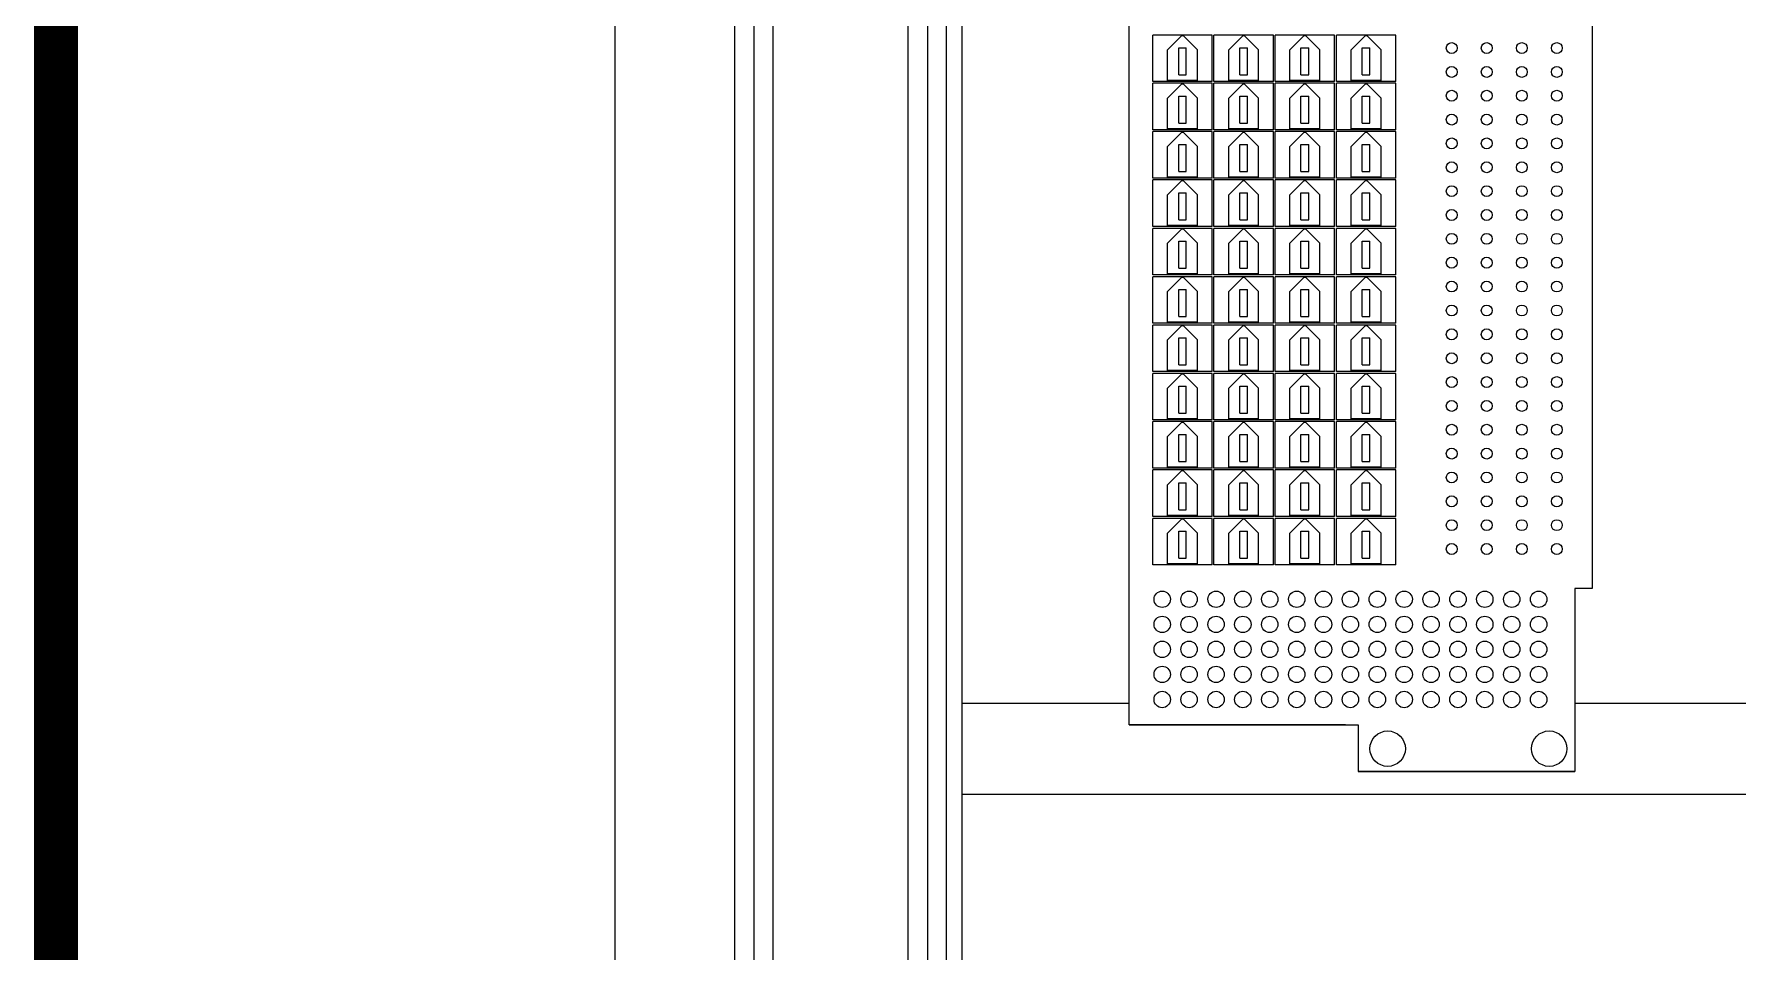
# Model space of a CAD drawing. Header units: millimetres. Extents: x 841 to 1682, y 0 to 594.
# Drawn here: x 1190.09 to 1203.95, y 452.69 to 460.15 of the extents above; entities that cross this region are included whole.
import ezdxf

# ---------------------------------------------------------------- set-up
doc = ezdxf.new("R2010")
doc.units = ezdxf.units.MM
doc.linetypes.add('DA3', pattern=[3, 2, -1])
doc.layers.add('A', color=4, linetype='Continuous')
doc.layers.add('SOL3', color=44, linetype='Continuous')

msp = doc.modelspace()

# ---------------------------------------------------------------- linework, layer by layer
at = {"layer": 'A'}
for p, q in [((1194.814, 395.032), (1194.814, 474.36)), ((1194.814, 395.032), (1194.814, 474.36)), ((1195.787, 395.032), (1195.787, 470.898)), ((1195.943, 470.898), (1195.943, 395.006)), ((1196.099, 395.032), (1196.099, 470.898)), ((1197.198, 433.548), (1197.198, 470.898)), ((1197.354, 470.898), (1197.354, 433.548)), ((1197.51, 433.548), (1197.51, 470.898)), ((1197.636, 433.548), (1197.636, 470.898)), ((1198.996, 454.535), (1198.996, 467.327)), ((1202.76, 465.837), (1202.76, 455.645)), ((1202.76, 455.645), (1202.621, 455.645)), ((1202.621, 455.645), (1202.621, 454.156)), ((1197.636, 454.71), (1198.996, 454.71)), ((1202.621, 454.71), (1204.242, 454.71)), ((1198.996, 454.535), (1200.858, 454.535)), ((1200.754, 454.535), (1198.996, 454.535)), ((1200.858, 454.535), (1200.858, 454.156)), ((1202.621, 454.156), (1200.858, 454.156)), ((1200.858, 454.156), (1202.621, 454.156)), ((1197.636, 453.972), (1214.571, 453.972))]:
    msp.add_line(p, q, dxfattribs=at)
at = {"layer": 'A', "color": 2}
for p, q in [((1199.67, 460.146), (1199.187, 460.146)), ((1199.187, 459.768), (1199.187, 460.146)), ((1199.421, 460.139), (1199.307, 460.026)), ((1199.436, 460.139), (1199.421, 460.139)), ((1199.436, 460.139), (1199.55, 460.026)), ((1199.67, 459.768), (1199.67, 460.146)), ((1199.685, 459.768), (1199.685, 460.146)), ((1200.168, 460.146), (1199.685, 460.146)), ((1199.919, 460.139), (1199.805, 460.026)), ((1199.934, 460.139), (1199.919, 460.139)), ((1199.934, 460.139), (1200.048, 460.026)), ((1200.168, 459.768), (1200.168, 460.146)), ((1200.183, 459.768), (1200.183, 460.146)), ((1200.666, 460.146), (1200.183, 460.146)), ((1200.417, 460.139), (1200.303, 460.026)), ((1200.432, 460.139), (1200.417, 460.139)), ((1200.432, 460.139), (1200.546, 460.026)), ((1200.666, 459.768), (1200.666, 460.146)), ((1201.164, 460.146), (1200.681, 460.146)), ((1200.681, 459.768), (1200.681, 460.146)), ((1200.915, 460.139), (1200.801, 460.026)), ((1200.93, 460.139), (1200.915, 460.139)), ((1200.93, 460.139), (1201.044, 460.026)), ((1201.164, 459.768), (1201.164, 460.146)), ((1199.307, 459.775), (1199.307, 460.026)), ((1199.398, 459.822), (1199.398, 460.041)), ((1199.398, 460.041), (1199.46, 460.041)), ((1199.46, 459.822), (1199.46, 460.041)), ((1199.55, 459.775), (1199.55, 460.026)), ((1199.805, 459.775), (1199.805, 460.026)), ((1199.895, 460.041), (1199.958, 460.041)), ((1199.895, 459.822), (1199.895, 460.041)), ((1199.958, 459.822), (1199.958, 460.041)), ((1200.048, 459.775), (1200.048, 460.026)), ((1200.303, 459.775), (1200.303, 460.026)), ((1200.393, 460.041), (1200.456, 460.041)), ((1200.393, 459.822), (1200.393, 460.041)), ((1200.456, 459.822), (1200.456, 460.041)), ((1200.546, 459.775), (1200.546, 460.026)), ((1200.801, 459.775), (1200.801, 460.026)), ((1200.891, 460.041), (1200.954, 460.041)), ((1200.891, 459.822), (1200.891, 460.041)), ((1200.954, 459.822), (1200.954, 460.041)), ((1201.044, 459.775), (1201.044, 460.026)), ((1199.67, 459.768), (1199.187, 459.768)), ((1199.187, 459.375), (1199.187, 459.753)), ((1199.67, 459.753), (1199.187, 459.753)), ((1199.55, 459.775), (1199.307, 459.775)), ((1199.421, 459.745), (1199.307, 459.633)), ((1199.398, 459.822), (1199.46, 459.822)), ((1199.436, 459.745), (1199.421, 459.745)), ((1199.436, 459.745), (1199.55, 459.633)), ((1199.67, 459.375), (1199.67, 459.753)), ((1200.168, 459.768), (1199.685, 459.768)), ((1199.685, 459.375), (1199.685, 459.753)), ((1200.168, 459.753), (1199.685, 459.753)), ((1200.048, 459.775), (1199.805, 459.775)), ((1199.919, 459.745), (1199.805, 459.633)), ((1199.895, 459.822), (1199.958, 459.822)), ((1199.934, 459.745), (1199.919, 459.745)), ((1199.934, 459.745), (1200.048, 459.633)), ((1200.168, 459.375), (1200.168, 459.753)), ((1200.666, 459.768), (1200.183, 459.768)), ((1200.183, 459.375), (1200.183, 459.753)), ((1200.666, 459.753), (1200.183, 459.753)), ((1200.546, 459.775), (1200.303, 459.775)), ((1200.417, 459.745), (1200.303, 459.633)), ((1200.393, 459.822), (1200.456, 459.822)), ((1200.432, 459.745), (1200.417, 459.745)), ((1200.432, 459.745), (1200.546, 459.633)), ((1200.666, 459.375), (1200.666, 459.753)), ((1201.164, 459.768), (1200.681, 459.768)), ((1201.164, 459.753), (1200.681, 459.753)), ((1200.681, 459.375), (1200.681, 459.753)), ((1201.044, 459.775), (1200.801, 459.775)), ((1200.915, 459.745), (1200.801, 459.633)), ((1200.891, 459.822), (1200.954, 459.822)), ((1200.93, 459.745), (1200.915, 459.745)), ((1200.93, 459.745), (1201.044, 459.633)), ((1201.164, 459.375), (1201.164, 459.753)), ((1199.307, 459.382), (1199.307, 459.633)), ((1199.398, 459.429), (1199.398, 459.648)), ((1199.398, 459.648), (1199.46, 459.648)), ((1199.46, 459.429), (1199.46, 459.648)), ((1199.55, 459.382), (1199.55, 459.633)), ((1199.805, 459.382), (1199.805, 459.633)), ((1199.895, 459.648), (1199.958, 459.648)), ((1199.895, 459.429), (1199.895, 459.648)), ((1199.958, 459.429), (1199.958, 459.648)), ((1200.048, 459.382), (1200.048, 459.633)), ((1200.303, 459.382), (1200.303, 459.633)), ((1200.393, 459.648), (1200.456, 459.648)), ((1200.393, 459.429), (1200.393, 459.648)), ((1200.456, 459.429), (1200.456, 459.648)), ((1200.546, 459.382), (1200.546, 459.633)), ((1200.801, 459.382), (1200.801, 459.633)), ((1200.891, 459.648), (1200.954, 459.648)), ((1200.891, 459.429), (1200.891, 459.648)), ((1200.954, 459.429), (1200.954, 459.648)), ((1201.044, 459.382), (1201.044, 459.633)), ((1199.398, 459.429), (1199.46, 459.429)), ((1199.895, 459.429), (1199.958, 459.429)), ((1200.393, 459.429), (1200.456, 459.429)), ((1200.891, 459.429), (1200.954, 459.429)), ((1199.67, 459.375), (1199.187, 459.375)), ((1199.187, 458.982), (1199.187, 459.36)), ((1199.67, 459.36), (1199.187, 459.36)), ((1199.55, 459.382), (1199.307, 459.382)), ((1199.421, 459.352), (1199.307, 459.24)), ((1199.436, 459.352), (1199.421, 459.352)), ((1199.436, 459.352), (1199.55, 459.24)), ((1199.67, 458.982), (1199.67, 459.36)), ((1200.168, 459.375), (1199.685, 459.375)), ((1199.685, 458.982), (1199.685, 459.36)), ((1200.168, 459.36), (1199.685, 459.36)), ((1200.048, 459.382), (1199.805, 459.382)), ((1199.919, 459.352), (1199.805, 459.24)), ((1199.934, 459.352), (1199.919, 459.352)), ((1199.934, 459.352), (1200.048, 459.24)), ((1200.168, 458.982), (1200.168, 459.36)), ((1200.666, 459.375), (1200.183, 459.375)), ((1200.183, 458.982), (1200.183, 459.36)), ((1200.666, 459.36), (1200.183, 459.36)), ((1200.546, 459.382), (1200.303, 459.382)), ((1200.417, 459.352), (1200.303, 459.24)), ((1200.432, 459.352), (1200.417, 459.352)), ((1200.432, 459.352), (1200.546, 459.24)), ((1200.666, 458.982), (1200.666, 459.36)), ((1201.164, 459.375), (1200.681, 459.375)), ((1201.164, 459.36), (1200.681, 459.36)), ((1200.681, 458.982), (1200.681, 459.36)), ((1201.044, 459.382), (1200.801, 459.382)), ((1200.915, 459.352), (1200.801, 459.24)), ((1200.93, 459.352), (1200.915, 459.352)), ((1200.93, 459.352), (1201.044, 459.24)), ((1201.164, 458.982), (1201.164, 459.36)), ((1199.307, 458.989), (1199.307, 459.24)), ((1199.398, 459.035), (1199.398, 459.255)), ((1199.398, 459.255), (1199.46, 459.255)), ((1199.46, 459.035), (1199.46, 459.255)), ((1199.55, 458.989), (1199.55, 459.24)), ((1199.805, 458.989), (1199.805, 459.24)), ((1199.895, 459.255), (1199.958, 459.255)), ((1199.895, 459.035), (1199.895, 459.255)), ((1199.958, 459.035), (1199.958, 459.255)), ((1200.048, 458.989), (1200.048, 459.24)), ((1200.303, 458.989), (1200.303, 459.24)), ((1200.393, 459.255), (1200.456, 459.255)), ((1200.393, 459.035), (1200.393, 459.255)), ((1200.456, 459.035), (1200.456, 459.255)), ((1200.546, 458.989), (1200.546, 459.24)), ((1200.801, 458.989), (1200.801, 459.24)), ((1200.891, 459.255), (1200.954, 459.255)), ((1200.891, 459.035), (1200.891, 459.255)), ((1200.954, 459.035), (1200.954, 459.255)), ((1201.044, 458.989), (1201.044, 459.24)), ((1199.398, 459.035), (1199.46, 459.035)), ((1199.895, 459.035), (1199.958, 459.035)), ((1200.393, 459.035), (1200.456, 459.035)), ((1200.891, 459.035), (1200.954, 459.035)), ((1199.67, 458.982), (1199.187, 458.982)), ((1199.67, 458.967), (1199.187, 458.967)), ((1199.187, 458.588), (1199.187, 458.967)), ((1199.55, 458.989), (1199.307, 458.989)), ((1199.421, 458.959), (1199.307, 458.846)), ((1199.398, 458.642), (1199.398, 458.862)), ((1199.398, 458.862), (1199.46, 458.862)), ((1199.436, 458.959), (1199.421, 458.959)), ((1199.436, 458.959), (1199.55, 458.846)), ((1199.46, 458.642), (1199.46, 458.862)), ((1199.67, 458.588), (1199.67, 458.967)), ((1200.168, 458.982), (1199.685, 458.982)), ((1200.168, 458.967), (1199.685, 458.967)), ((1199.685, 458.588), (1199.685, 458.967)), ((1200.048, 458.989), (1199.805, 458.989)), ((1199.919, 458.959), (1199.805, 458.846)), ((1199.895, 458.862), (1199.958, 458.862)), ((1199.895, 458.642), (1199.895, 458.862)), ((1199.934, 458.959), (1199.919, 458.959)), ((1199.934, 458.959), (1200.048, 458.846)), ((1199.958, 458.642), (1199.958, 458.862)), ((1200.168, 458.588), (1200.168, 458.967)), ((1200.666, 458.982), (1200.183, 458.982)), ((1200.183, 458.588), (1200.183, 458.967)), ((1200.666, 458.967), (1200.183, 458.967)), ((1200.546, 458.989), (1200.303, 458.989)), ((1200.417, 458.959), (1200.303, 458.846)), ((1200.393, 458.862), (1200.456, 458.862)), ((1200.393, 458.642), (1200.393, 458.862)), ((1200.432, 458.959), (1200.417, 458.959)), ((1200.432, 458.959), (1200.546, 458.846)), ((1200.456, 458.642), (1200.456, 458.862)), ((1200.666, 458.588), (1200.666, 458.967)), ((1201.164, 458.982), (1200.681, 458.982)), ((1201.164, 458.967), (1200.681, 458.967)), ((1200.681, 458.588), (1200.681, 458.967)), ((1201.044, 458.989), (1200.801, 458.989)), ((1200.915, 458.959), (1200.801, 458.846)), ((1200.891, 458.862), (1200.954, 458.862)), ((1200.891, 458.642), (1200.891, 458.862)), ((1200.93, 458.959), (1200.915, 458.959)), ((1200.93, 458.959), (1201.044, 458.846)), ((1200.954, 458.642), (1200.954, 458.862)), ((1201.164, 458.588), (1201.164, 458.967)), ((1199.307, 458.596), (1199.307, 458.846)), ((1199.55, 458.596), (1199.55, 458.846)), ((1199.805, 458.596), (1199.805, 458.846)), ((1200.048, 458.596), (1200.048, 458.846)), ((1200.303, 458.596), (1200.303, 458.846)), ((1200.546, 458.596), (1200.546, 458.846)), ((1200.801, 458.596), (1200.801, 458.846)), ((1201.044, 458.596), (1201.044, 458.846)), ((1199.67, 458.588), (1199.187, 458.588)), ((1199.55, 458.596), (1199.307, 458.596)), ((1199.398, 458.642), (1199.46, 458.642)), ((1200.168, 458.588), (1199.685, 458.588)), ((1200.048, 458.596), (1199.805, 458.596)), ((1199.895, 458.642), (1199.958, 458.642)), ((1200.666, 458.588), (1200.183, 458.588)), ((1200.546, 458.596), (1200.303, 458.596)), ((1200.393, 458.642), (1200.456, 458.642)), ((1201.164, 458.588), (1200.681, 458.588)), ((1201.044, 458.596), (1200.801, 458.596)), ((1200.891, 458.642), (1200.954, 458.642)), ((1199.67, 458.573), (1199.187, 458.573)), ((1199.187, 458.195), (1199.187, 458.573)), ((1199.421, 458.566), (1199.307, 458.453)), ((1199.307, 458.203), (1199.307, 458.453)), ((1199.398, 458.469), (1199.46, 458.469)), ((1199.398, 458.249), (1199.398, 458.469)), ((1199.436, 458.566), (1199.421, 458.566)), ((1199.436, 458.566), (1199.55, 458.453)), ((1199.46, 458.249), (1199.46, 458.469)), ((1199.55, 458.203), (1199.55, 458.453)), ((1199.67, 458.195), (1199.67, 458.573)), ((1200.168, 458.573), (1199.685, 458.573)), ((1199.685, 458.195), (1199.685, 458.573)), ((1199.919, 458.566), (1199.805, 458.453)), ((1199.805, 458.203), (1199.805, 458.453)), ((1199.895, 458.469), (1199.958, 458.469)), ((1199.895, 458.249), (1199.895, 458.469)), ((1199.934, 458.566), (1199.919, 458.566)), ((1199.934, 458.566), (1200.048, 458.453)), ((1199.958, 458.249), (1199.958, 458.469)), ((1200.048, 458.203), (1200.048, 458.453)), ((1200.168, 458.195), (1200.168, 458.573)), ((1200.183, 458.195), (1200.183, 458.573)), ((1200.666, 458.573), (1200.183, 458.573)), ((1200.417, 458.566), (1200.303, 458.453)), ((1200.303, 458.203), (1200.303, 458.453)), ((1200.393, 458.469), (1200.456, 458.469)), ((1200.393, 458.249), (1200.393, 458.469)), ((1200.432, 458.566), (1200.417, 458.566)), ((1200.432, 458.566), (1200.546, 458.453)), ((1200.456, 458.249), (1200.456, 458.469)), ((1200.546, 458.203), (1200.546, 458.453)), ((1200.666, 458.195), (1200.666, 458.573)), ((1201.164, 458.573), (1200.681, 458.573)), ((1200.681, 458.195), (1200.681, 458.573)), ((1200.915, 458.566), (1200.801, 458.453)), ((1200.801, 458.203), (1200.801, 458.453)), ((1200.891, 458.469), (1200.954, 458.469)), ((1200.891, 458.249), (1200.891, 458.469)), ((1200.93, 458.566), (1200.915, 458.566)), ((1200.93, 458.566), (1201.044, 458.453)), ((1200.954, 458.249), (1200.954, 458.469)), ((1201.044, 458.203), (1201.044, 458.453)), ((1201.164, 458.195), (1201.164, 458.573)), ((1199.67, 458.195), (1199.187, 458.195)), ((1199.187, 457.802), (1199.187, 458.18)), ((1199.67, 458.18), (1199.187, 458.18)), ((1199.55, 458.203), (1199.307, 458.203)), ((1199.421, 458.173), (1199.307, 458.06)), ((1199.398, 458.249), (1199.46, 458.249)), ((1199.436, 458.173), (1199.421, 458.173)), ((1199.436, 458.173), (1199.55, 458.06)), ((1199.67, 457.802), (1199.67, 458.18)), ((1200.168, 458.195), (1199.685, 458.195)), ((1199.685, 457.802), (1199.685, 458.18)), ((1200.168, 458.18), (1199.685, 458.18)), ((1200.048, 458.203), (1199.805, 458.203)), ((1199.919, 458.173), (1199.805, 458.06)), ((1199.895, 458.249), (1199.958, 458.249)), ((1199.934, 458.173), (1199.919, 458.173)), ((1199.934, 458.173), (1200.048, 458.06)), ((1200.168, 457.802), (1200.168, 458.18)), ((1200.666, 458.195), (1200.183, 458.195)), ((1200.183, 457.802), (1200.183, 458.18)), ((1200.666, 458.18), (1200.183, 458.18)), ((1200.546, 458.203), (1200.303, 458.203)), ((1200.417, 458.173), (1200.303, 458.06)), ((1200.393, 458.249), (1200.456, 458.249)), ((1200.432, 458.173), (1200.417, 458.173)), ((1200.432, 458.173), (1200.546, 458.06)), ((1200.666, 457.802), (1200.666, 458.18)), ((1201.164, 458.195), (1200.681, 458.195)), ((1201.164, 458.18), (1200.681, 458.18)), ((1200.681, 457.802), (1200.681, 458.18)), ((1201.044, 458.203), (1200.801, 458.203)), ((1200.915, 458.173), (1200.801, 458.06)), ((1200.891, 458.249), (1200.954, 458.249)), ((1200.93, 458.173), (1200.915, 458.173)), ((1200.93, 458.173), (1201.044, 458.06)), ((1201.164, 457.802), (1201.164, 458.18)), ((1199.307, 457.81), (1199.307, 458.06)), ((1199.398, 457.856), (1199.398, 458.075)), ((1199.398, 458.075), (1199.46, 458.075)), ((1199.46, 457.856), (1199.46, 458.075)), ((1199.55, 457.81), (1199.55, 458.06)), ((1199.805, 457.81), (1199.805, 458.06)), ((1199.895, 457.856), (1199.895, 458.075)), ((1199.895, 458.075), (1199.958, 458.075)), ((1199.958, 457.856), (1199.958, 458.075)), ((1200.048, 457.81), (1200.048, 458.06)), ((1200.303, 457.81), (1200.303, 458.06)), ((1200.393, 457.856), (1200.393, 458.075)), ((1200.393, 458.075), (1200.456, 458.075)), ((1200.456, 457.856), (1200.456, 458.075)), ((1200.546, 457.81), (1200.546, 458.06)), ((1200.801, 457.81), (1200.801, 458.06)), ((1200.891, 458.075), (1200.954, 458.075)), ((1200.891, 457.856), (1200.891, 458.075)), ((1200.954, 457.856), (1200.954, 458.075)), ((1201.044, 457.81), (1201.044, 458.06)), ((1199.67, 457.802), (1199.187, 457.802)), ((1199.67, 457.787), (1199.187, 457.787)), ((1199.187, 457.409), (1199.187, 457.787)), ((1199.55, 457.81), (1199.307, 457.81)), ((1199.421, 457.78), (1199.307, 457.667)), ((1199.398, 457.856), (1199.46, 457.856)), ((1199.436, 457.78), (1199.421, 457.78)), ((1199.436, 457.78), (1199.55, 457.667)), ((1199.67, 457.409), (1199.67, 457.787)), ((1200.168, 457.802), (1199.685, 457.802)), ((1199.685, 457.409), (1199.685, 457.787)), ((1200.168, 457.787), (1199.685, 457.787)), ((1200.048, 457.81), (1199.805, 457.81)), ((1199.919, 457.78), (1199.805, 457.667)), ((1199.895, 457.856), (1199.958, 457.856)), ((1199.934, 457.78), (1199.919, 457.78)), ((1199.934, 457.78), (1200.048, 457.667)), ((1200.168, 457.409), (1200.168, 457.787)), ((1200.666, 457.802), (1200.183, 457.802)), ((1200.183, 457.409), (1200.183, 457.787)), ((1200.666, 457.787), (1200.183, 457.787)), ((1200.546, 457.81), (1200.303, 457.81)), ((1200.417, 457.78), (1200.303, 457.667)), ((1200.393, 457.856), (1200.456, 457.856)), ((1200.432, 457.78), (1200.417, 457.78)), ((1200.432, 457.78), (1200.546, 457.667)), ((1200.666, 457.409), (1200.666, 457.787)), ((1201.164, 457.802), (1200.681, 457.802)), ((1201.164, 457.787), (1200.681, 457.787)), ((1200.681, 457.409), (1200.681, 457.787)), ((1201.044, 457.81), (1200.801, 457.81)), ((1200.915, 457.78), (1200.801, 457.667)), ((1200.891, 457.856), (1200.954, 457.856)), ((1200.93, 457.78), (1200.915, 457.78)), ((1200.93, 457.78), (1201.044, 457.667)), ((1201.164, 457.409), (1201.164, 457.787)), ((1199.307, 457.416), (1199.307, 457.667)), ((1199.398, 457.463), (1199.398, 457.682)), ((1199.398, 457.682), (1199.46, 457.682)), ((1199.46, 457.463), (1199.46, 457.682)), ((1199.55, 457.416), (1199.55, 457.667)), ((1199.805, 457.416), (1199.805, 457.667)), ((1199.895, 457.682), (1199.958, 457.682)), ((1199.895, 457.463), (1199.895, 457.682)), ((1199.958, 457.463), (1199.958, 457.682)), ((1200.048, 457.416), (1200.048, 457.667)), ((1200.303, 457.416), (1200.303, 457.667)), ((1200.393, 457.682), (1200.456, 457.682)), ((1200.393, 457.463), (1200.393, 457.682)), ((1200.456, 457.463), (1200.456, 457.682)), ((1200.546, 457.416), (1200.546, 457.667)), ((1200.801, 457.416), (1200.801, 457.667)), ((1200.891, 457.682), (1200.954, 457.682)), ((1200.891, 457.463), (1200.891, 457.682)), ((1200.954, 457.463), (1200.954, 457.682)), ((1201.044, 457.416), (1201.044, 457.667)), ((1199.67, 457.409), (1199.187, 457.409)), ((1199.67, 457.394), (1199.187, 457.394)), ((1199.187, 457.016), (1199.187, 457.394)), ((1199.55, 457.416), (1199.307, 457.416)), ((1199.421, 457.386), (1199.307, 457.274)), ((1199.398, 457.463), (1199.46, 457.463)), ((1199.436, 457.386), (1199.421, 457.386)), ((1199.436, 457.386), (1199.55, 457.274)), ((1199.67, 457.016), (1199.67, 457.394)), ((1200.168, 457.409), (1199.685, 457.409)), ((1200.168, 457.394), (1199.685, 457.394)), ((1199.685, 457.016), (1199.685, 457.394)), ((1200.048, 457.416), (1199.805, 457.416)), ((1199.919, 457.386), (1199.805, 457.274)), ((1199.895, 457.463), (1199.958, 457.463)), ((1199.934, 457.386), (1199.919, 457.386)), ((1199.934, 457.386), (1200.048, 457.274)), ((1200.168, 457.016), (1200.168, 457.394)), ((1200.666, 457.409), (1200.183, 457.409)), ((1200.666, 457.394), (1200.183, 457.394)), ((1200.183, 457.016), (1200.183, 457.394)), ((1200.546, 457.416), (1200.303, 457.416)), ((1200.417, 457.386), (1200.303, 457.274)), ((1200.393, 457.463), (1200.456, 457.463)), ((1200.432, 457.386), (1200.417, 457.386)), ((1200.432, 457.386), (1200.546, 457.274)), ((1200.666, 457.016), (1200.666, 457.394)), ((1201.164, 457.409), (1200.681, 457.409)), ((1201.164, 457.394), (1200.681, 457.394)), ((1200.681, 457.016), (1200.681, 457.394)), ((1201.044, 457.416), (1200.801, 457.416)), ((1200.915, 457.386), (1200.801, 457.274)), ((1200.891, 457.463), (1200.954, 457.463)), ((1200.93, 457.386), (1200.915, 457.386)), ((1200.93, 457.386), (1201.044, 457.274)), ((1201.164, 457.016), (1201.164, 457.394)), ((1199.307, 457.023), (1199.307, 457.274)), ((1199.398, 457.07), (1199.398, 457.289)), ((1199.398, 457.289), (1199.46, 457.289)), ((1199.46, 457.07), (1199.46, 457.289)), ((1199.55, 457.023), (1199.55, 457.274)), ((1199.805, 457.023), (1199.805, 457.274)), ((1199.895, 457.07), (1199.895, 457.289)), ((1199.895, 457.289), (1199.958, 457.289)), ((1199.958, 457.07), (1199.958, 457.289)), ((1200.048, 457.023), (1200.048, 457.274)), ((1200.303, 457.023), (1200.303, 457.274)), ((1200.393, 457.07), (1200.393, 457.289)), ((1200.393, 457.289), (1200.456, 457.289)), ((1200.456, 457.07), (1200.456, 457.289)), ((1200.546, 457.023), (1200.546, 457.274)), ((1200.801, 457.023), (1200.801, 457.274)), ((1200.891, 457.07), (1200.891, 457.289)), ((1200.891, 457.289), (1200.954, 457.289)), ((1200.954, 457.07), (1200.954, 457.289)), ((1201.044, 457.023), (1201.044, 457.274)), ((1199.398, 457.07), (1199.46, 457.07)), ((1199.895, 457.07), (1199.958, 457.07)), ((1200.393, 457.07), (1200.456, 457.07)), ((1200.891, 457.07), (1200.954, 457.07)), ((1199.67, 457.016), (1199.187, 457.016)), ((1199.67, 457.001), (1199.187, 457.001)), ((1199.187, 456.623), (1199.187, 457.001)), ((1199.55, 457.023), (1199.307, 457.023)), ((1199.421, 456.993), (1199.307, 456.881)), ((1199.436, 456.993), (1199.421, 456.993)), ((1199.436, 456.993), (1199.55, 456.881)), ((1199.67, 456.623), (1199.67, 457.001)), ((1200.168, 457.016), (1199.685, 457.016)), ((1199.685, 456.623), (1199.685, 457.001)), ((1200.168, 457.001), (1199.685, 457.001)), ((1200.048, 457.023), (1199.805, 457.023)), ((1199.919, 456.993), (1199.805, 456.881)), ((1199.934, 456.993), (1199.919, 456.993)), ((1199.934, 456.993), (1200.048, 456.881)), ((1200.168, 456.623), (1200.168, 457.001)), ((1200.666, 457.016), (1200.183, 457.016)), ((1200.183, 456.623), (1200.183, 457.001)), ((1200.666, 457.001), (1200.183, 457.001)), ((1200.546, 457.023), (1200.303, 457.023)), ((1200.417, 456.993), (1200.303, 456.881)), ((1200.432, 456.993), (1200.417, 456.993)), ((1200.432, 456.993), (1200.546, 456.881)), ((1200.666, 456.623), (1200.666, 457.001)), ((1201.164, 457.016), (1200.681, 457.016)), ((1201.164, 457.001), (1200.681, 457.001)), ((1200.681, 456.623), (1200.681, 457.001)), ((1201.044, 457.023), (1200.801, 457.023)), ((1200.915, 456.993), (1200.801, 456.881)), ((1200.93, 456.993), (1200.915, 456.993)), ((1200.93, 456.993), (1201.044, 456.881)), ((1201.164, 456.623), (1201.164, 457.001)), ((1199.307, 456.63), (1199.307, 456.881)), ((1199.398, 456.676), (1199.398, 456.896)), ((1199.398, 456.896), (1199.46, 456.896)), ((1199.46, 456.676), (1199.46, 456.896)), ((1199.55, 456.63), (1199.55, 456.881)), ((1199.805, 456.63), (1199.805, 456.881)), ((1199.895, 456.896), (1199.958, 456.896)), ((1199.895, 456.676), (1199.895, 456.896)), ((1199.958, 456.676), (1199.958, 456.896)), ((1200.048, 456.63), (1200.048, 456.881)), ((1200.303, 456.63), (1200.303, 456.881)), ((1200.393, 456.896), (1200.456, 456.896)), ((1200.393, 456.676), (1200.393, 456.896)), ((1200.456, 456.676), (1200.456, 456.896)), ((1200.546, 456.63), (1200.546, 456.881)), ((1200.801, 456.63), (1200.801, 456.881)), ((1200.891, 456.896), (1200.954, 456.896)), ((1200.891, 456.676), (1200.891, 456.896)), ((1200.954, 456.676), (1200.954, 456.896)), ((1201.044, 456.63), (1201.044, 456.881)), ((1199.398, 456.676), (1199.46, 456.676)), ((1199.895, 456.676), (1199.958, 456.676)), ((1200.393, 456.676), (1200.456, 456.676)), ((1200.891, 456.676), (1200.954, 456.676)), ((1199.67, 456.623), (1199.187, 456.623)), ((1199.67, 456.608), (1199.187, 456.608)), ((1199.187, 456.229), (1199.187, 456.608)), ((1199.55, 456.63), (1199.307, 456.63)), ((1199.421, 456.6), (1199.307, 456.488)), ((1199.398, 456.503), (1199.46, 456.503)), ((1199.398, 456.283), (1199.398, 456.503)), ((1199.436, 456.6), (1199.421, 456.6)), ((1199.436, 456.6), (1199.55, 456.488)), ((1199.46, 456.283), (1199.46, 456.503)), ((1199.67, 456.229), (1199.67, 456.608)), ((1200.168, 456.623), (1199.685, 456.623)), ((1200.168, 456.608), (1199.685, 456.608)), ((1199.685, 456.229), (1199.685, 456.608)), ((1200.048, 456.63), (1199.805, 456.63)), ((1199.919, 456.6), (1199.805, 456.488)), ((1199.895, 456.503), (1199.958, 456.503)), ((1199.895, 456.283), (1199.895, 456.503)), ((1199.934, 456.6), (1199.919, 456.6)), ((1199.934, 456.6), (1200.048, 456.488)), ((1199.958, 456.283), (1199.958, 456.503)), ((1200.168, 456.229), (1200.168, 456.608)), ((1200.666, 456.623), (1200.183, 456.623)), ((1200.183, 456.229), (1200.183, 456.608)), ((1200.666, 456.608), (1200.183, 456.608)), ((1200.546, 456.63), (1200.303, 456.63)), ((1200.417, 456.6), (1200.303, 456.488)), ((1200.393, 456.503), (1200.456, 456.503)), ((1200.393, 456.283), (1200.393, 456.503)), ((1200.432, 456.6), (1200.417, 456.6)), ((1200.432, 456.6), (1200.546, 456.488)), ((1200.456, 456.283), (1200.456, 456.503)), ((1200.666, 456.229), (1200.666, 456.608)), ((1201.164, 456.623), (1200.681, 456.623)), ((1201.164, 456.608), (1200.681, 456.608)), ((1200.681, 456.229), (1200.681, 456.608)), ((1201.044, 456.63), (1200.801, 456.63)), ((1200.915, 456.6), (1200.801, 456.488)), ((1200.891, 456.503), (1200.954, 456.503)), ((1200.891, 456.283), (1200.891, 456.503)), ((1200.93, 456.6), (1200.915, 456.6)), ((1200.93, 456.6), (1201.044, 456.488)), ((1200.954, 456.283), (1200.954, 456.503)), ((1201.164, 456.229), (1201.164, 456.608)), ((1199.307, 456.237), (1199.307, 456.488)), ((1199.55, 456.237), (1199.55, 456.488)), ((1199.805, 456.237), (1199.805, 456.488)), ((1200.048, 456.237), (1200.048, 456.488)), ((1200.303, 456.237), (1200.303, 456.488)), ((1200.546, 456.237), (1200.546, 456.488)), ((1200.801, 456.237), (1200.801, 456.488)), ((1201.044, 456.237), (1201.044, 456.488)), ((1199.67, 456.229), (1199.187, 456.229)), ((1199.55, 456.237), (1199.307, 456.237)), ((1199.398, 456.283), (1199.46, 456.283)), ((1200.168, 456.229), (1199.685, 456.229)), ((1200.048, 456.237), (1199.805, 456.237)), ((1199.895, 456.283), (1199.958, 456.283)), ((1200.666, 456.229), (1200.183, 456.229)), ((1200.546, 456.237), (1200.303, 456.237)), ((1200.393, 456.283), (1200.456, 456.283)), ((1201.164, 456.229), (1200.681, 456.229)), ((1201.044, 456.237), (1200.801, 456.237)), ((1200.891, 456.283), (1200.954, 456.283)), ((1199.187, 455.836), (1199.187, 456.214)), ((1199.67, 456.214), (1199.187, 456.214)), ((1199.421, 456.207), (1199.307, 456.094)), ((1199.307, 455.844), (1199.307, 456.094)), ((1199.398, 455.89), (1199.398, 456.11)), ((1199.398, 456.11), (1199.46, 456.11)), ((1199.436, 456.207), (1199.421, 456.207)), ((1199.436, 456.207), (1199.55, 456.094)), ((1199.46, 455.89), (1199.46, 456.11)), ((1199.55, 455.844), (1199.55, 456.094)), ((1199.67, 455.836), (1199.67, 456.214)), ((1199.685, 455.836), (1199.685, 456.214)), ((1200.168, 456.214), (1199.685, 456.214)), ((1199.919, 456.207), (1199.805, 456.094)), ((1199.805, 455.844), (1199.805, 456.094)), ((1199.895, 455.89), (1199.895, 456.11)), ((1199.895, 456.11), (1199.958, 456.11)), ((1199.934, 456.207), (1199.919, 456.207)), ((1199.934, 456.207), (1200.048, 456.094)), ((1199.958, 455.89), (1199.958, 456.11)), ((1200.048, 455.844), (1200.048, 456.094)), ((1200.168, 455.836), (1200.168, 456.214)), ((1200.183, 455.836), (1200.183, 456.214)), ((1200.666, 456.214), (1200.183, 456.214)), ((1200.417, 456.207), (1200.303, 456.094)), ((1200.303, 455.844), (1200.303, 456.094)), ((1200.393, 455.89), (1200.393, 456.11)), ((1200.393, 456.11), (1200.456, 456.11)), ((1200.432, 456.207), (1200.417, 456.207)), ((1200.432, 456.207), (1200.546, 456.094)), ((1200.456, 455.89), (1200.456, 456.11)), ((1200.546, 455.844), (1200.546, 456.094)), ((1200.666, 455.836), (1200.666, 456.214)), ((1201.164, 456.214), (1200.681, 456.214)), ((1200.681, 455.836), (1200.681, 456.214)), ((1200.915, 456.207), (1200.801, 456.094)), ((1200.801, 455.844), (1200.801, 456.094)), ((1200.891, 456.11), (1200.954, 456.11)), ((1200.891, 455.89), (1200.891, 456.11)), ((1200.93, 456.207), (1200.915, 456.207)), ((1200.93, 456.207), (1201.044, 456.094)), ((1200.954, 455.89), (1200.954, 456.11)), ((1201.044, 455.844), (1201.044, 456.094)), ((1201.164, 455.836), (1201.164, 456.214)), ((1199.67, 455.836), (1199.187, 455.836)), ((1199.55, 455.844), (1199.307, 455.844)), ((1199.398, 455.89), (1199.46, 455.89)), ((1200.168, 455.836), (1199.685, 455.836)), ((1200.048, 455.844), (1199.805, 455.844)), ((1199.895, 455.89), (1199.958, 455.89)), ((1200.666, 455.836), (1200.183, 455.836)), ((1200.546, 455.844), (1200.303, 455.844)), ((1200.393, 455.89), (1200.456, 455.89)), ((1201.164, 455.836), (1200.681, 455.836)), ((1201.044, 455.844), (1200.801, 455.844)), ((1200.891, 455.89), (1200.954, 455.89))]:
    msp.add_line(p, q, dxfattribs=at)
for centre, radius in [((1201.619, 460.04), 0.0444), ((1201.904, 460.04), 0.0444), ((1202.189, 460.04), 0.0444), ((1202.474, 460.04), 0.0444), ((1201.619, 459.846), 0.0444), ((1201.904, 459.846), 0.0444), ((1202.189, 459.846), 0.0444), ((1202.474, 459.846), 0.0444), ((1201.619, 459.652), 0.0444), ((1201.904, 459.652), 0.0444), ((1202.189, 459.652), 0.0444), ((1202.474, 459.652), 0.0444), ((1201.619, 459.458), 0.0444), ((1201.904, 459.458), 0.0444), ((1202.189, 459.458), 0.0444), ((1202.474, 459.458), 0.0444), ((1201.619, 459.264), 0.0444), ((1201.904, 459.264), 0.0444), ((1202.189, 459.264), 0.0444), ((1202.474, 459.264), 0.0444), ((1201.619, 459.07), 0.0444), ((1201.904, 459.07), 0.0444), ((1202.189, 459.07), 0.0444), ((1202.474, 459.07), 0.0444), ((1201.619, 458.876), 0.0444), ((1201.904, 458.876), 0.0444), ((1202.189, 458.876), 0.0444), ((1202.474, 458.876), 0.0444), ((1201.619, 458.682), 0.0444), ((1201.904, 458.682), 0.0444), ((1202.189, 458.682), 0.0444), ((1202.474, 458.682), 0.0444), ((1201.619, 458.488), 0.0444), ((1201.904, 458.488), 0.0444), ((1202.189, 458.488), 0.0444), ((1202.474, 458.488), 0.0444), ((1201.619, 458.294), 0.0444), ((1201.904, 458.294), 0.0444), ((1202.189, 458.294), 0.0444), ((1202.474, 458.294), 0.0444), ((1201.619, 458.1), 0.0444), ((1201.904, 458.1), 0.0444), ((1202.189, 458.1), 0.0444), ((1202.474, 458.1), 0.0444), ((1201.619, 457.905), 0.0444), ((1201.904, 457.905), 0.0444), ((1202.189, 457.905), 0.0444), ((1202.474, 457.905), 0.0444), ((1201.619, 457.711), 0.0444), ((1201.904, 457.711), 0.0444), ((1202.189, 457.711), 0.0444), ((1202.474, 457.711), 0.0444), ((1201.619, 457.517), 0.0444), ((1201.904, 457.517), 0.0444), ((1202.189, 457.517), 0.0444), ((1202.474, 457.517), 0.0444), ((1201.619, 457.323), 0.0444), ((1201.904, 457.323), 0.0444), ((1202.189, 457.323), 0.0444), ((1202.474, 457.323), 0.0444), ((1201.619, 457.129), 0.0444), ((1201.904, 457.129), 0.0444), ((1202.189, 457.129), 0.0444), ((1202.474, 457.129), 0.0444), ((1201.619, 456.935), 0.0444), ((1201.904, 456.935), 0.0444), ((1202.189, 456.935), 0.0444), ((1202.474, 456.935), 0.0444), ((1201.619, 456.741), 0.0444), ((1201.904, 456.741), 0.0444), ((1202.189, 456.741), 0.0444), ((1202.474, 456.741), 0.0444), ((1201.619, 456.547), 0.0444), ((1201.904, 456.547), 0.0444), ((1202.189, 456.547), 0.0444), ((1202.474, 456.547), 0.0444), ((1201.619, 456.353), 0.0444), ((1201.904, 456.353), 0.0444), ((1202.189, 456.353), 0.0444), ((1202.474, 456.353), 0.0444), ((1201.619, 456.159), 0.0444), ((1201.904, 456.159), 0.0444), ((1202.189, 456.159), 0.0444), ((1202.474, 456.159), 0.0444), ((1201.619, 455.965), 0.0444), ((1201.904, 455.965), 0.0444), ((1202.189, 455.965), 0.0444), ((1202.474, 455.965), 0.0444), ((1199.264, 455.556), 0.0666), ((1199.483, 455.556), 0.0666), ((1199.702, 455.556), 0.0666), ((1199.92, 455.556), 0.0666), ((1200.139, 455.556), 0.0666), ((1200.358, 455.556), 0.0666), ((1200.576, 455.556), 0.0666), ((1200.795, 455.556), 0.0666), ((1201.014, 455.556), 0.0666), ((1201.232, 455.556), 0.0666), ((1201.451, 455.556), 0.0666), ((1201.67, 455.556), 0.0666), ((1201.888, 455.556), 0.0666), ((1202.107, 455.556), 0.0666), ((1202.326, 455.556), 0.0666), ((1199.264, 455.352), 0.0666), ((1199.483, 455.352), 0.0666), ((1199.702, 455.352), 0.0666), ((1199.92, 455.352), 0.0666), ((1200.139, 455.352), 0.0666), ((1200.358, 455.352), 0.0666), ((1200.576, 455.352), 0.0666), ((1200.795, 455.352), 0.0666), ((1201.014, 455.352), 0.0666), ((1201.232, 455.352), 0.0666), ((1201.451, 455.352), 0.0666), ((1201.67, 455.352), 0.0666), ((1201.888, 455.352), 0.0666), ((1202.107, 455.352), 0.0666), ((1202.326, 455.352), 0.0666), ((1199.264, 455.149), 0.0666), ((1199.483, 455.149), 0.0666), ((1199.702, 455.149), 0.0666), ((1199.92, 455.149), 0.0666), ((1200.139, 455.149), 0.0666), ((1200.358, 455.149), 0.0666), ((1200.576, 455.149), 0.0666), ((1200.795, 455.149), 0.0666), ((1201.014, 455.149), 0.0666), ((1201.232, 455.149), 0.0666), ((1201.451, 455.149), 0.0666), ((1201.67, 455.149), 0.0666), ((1201.888, 455.149), 0.0666), ((1202.107, 455.149), 0.0666), ((1202.326, 455.149), 0.0666), ((1199.264, 454.945), 0.0666), ((1199.483, 454.945), 0.0666), ((1199.702, 454.945), 0.0666), ((1199.92, 454.945), 0.0666), ((1200.139, 454.945), 0.0666), ((1200.358, 454.945), 0.0666), ((1200.576, 454.945), 0.0666), ((1200.795, 454.945), 0.0666), ((1201.014, 454.945), 0.0666), ((1201.232, 454.945), 0.0666), ((1201.451, 454.945), 0.0666), ((1201.67, 454.945), 0.0666), ((1201.888, 454.945), 0.0666), ((1202.107, 454.945), 0.0666), ((1202.326, 454.945), 0.0666), ((1199.264, 454.741), 0.0666), ((1199.483, 454.741), 0.0666), ((1199.702, 454.741), 0.0666), ((1199.92, 454.741), 0.0666), ((1200.139, 454.741), 0.0666), ((1200.358, 454.741), 0.0666), ((1200.576, 454.741), 0.0666), ((1200.795, 454.741), 0.0666), ((1201.014, 454.741), 0.0666), ((1201.232, 454.741), 0.0666), ((1201.451, 454.741), 0.0666), ((1201.67, 454.741), 0.0666), ((1201.888, 454.741), 0.0666), ((1202.107, 454.741), 0.0666), ((1202.326, 454.741), 0.0666)]:
    msp.add_circle(centre, radius, dxfattribs=at)
at = {"layer": 'A'}
for centre in [(1201.098, 454.341), (1202.412, 454.341)]:
    msp.add_circle(centre, 0.144, dxfattribs=at)
at = {"layer": 'SOL3', "linetype": 'DA3', "const_width": 0.358}
msp.add_lwpolyline([(1190.267, 479.075), (1268.395, 479.205), (1268.395, 382.449), (1190.267, 382.319)], close=True, dxfattribs=at)

doc.saveas('drawing.dxf')
